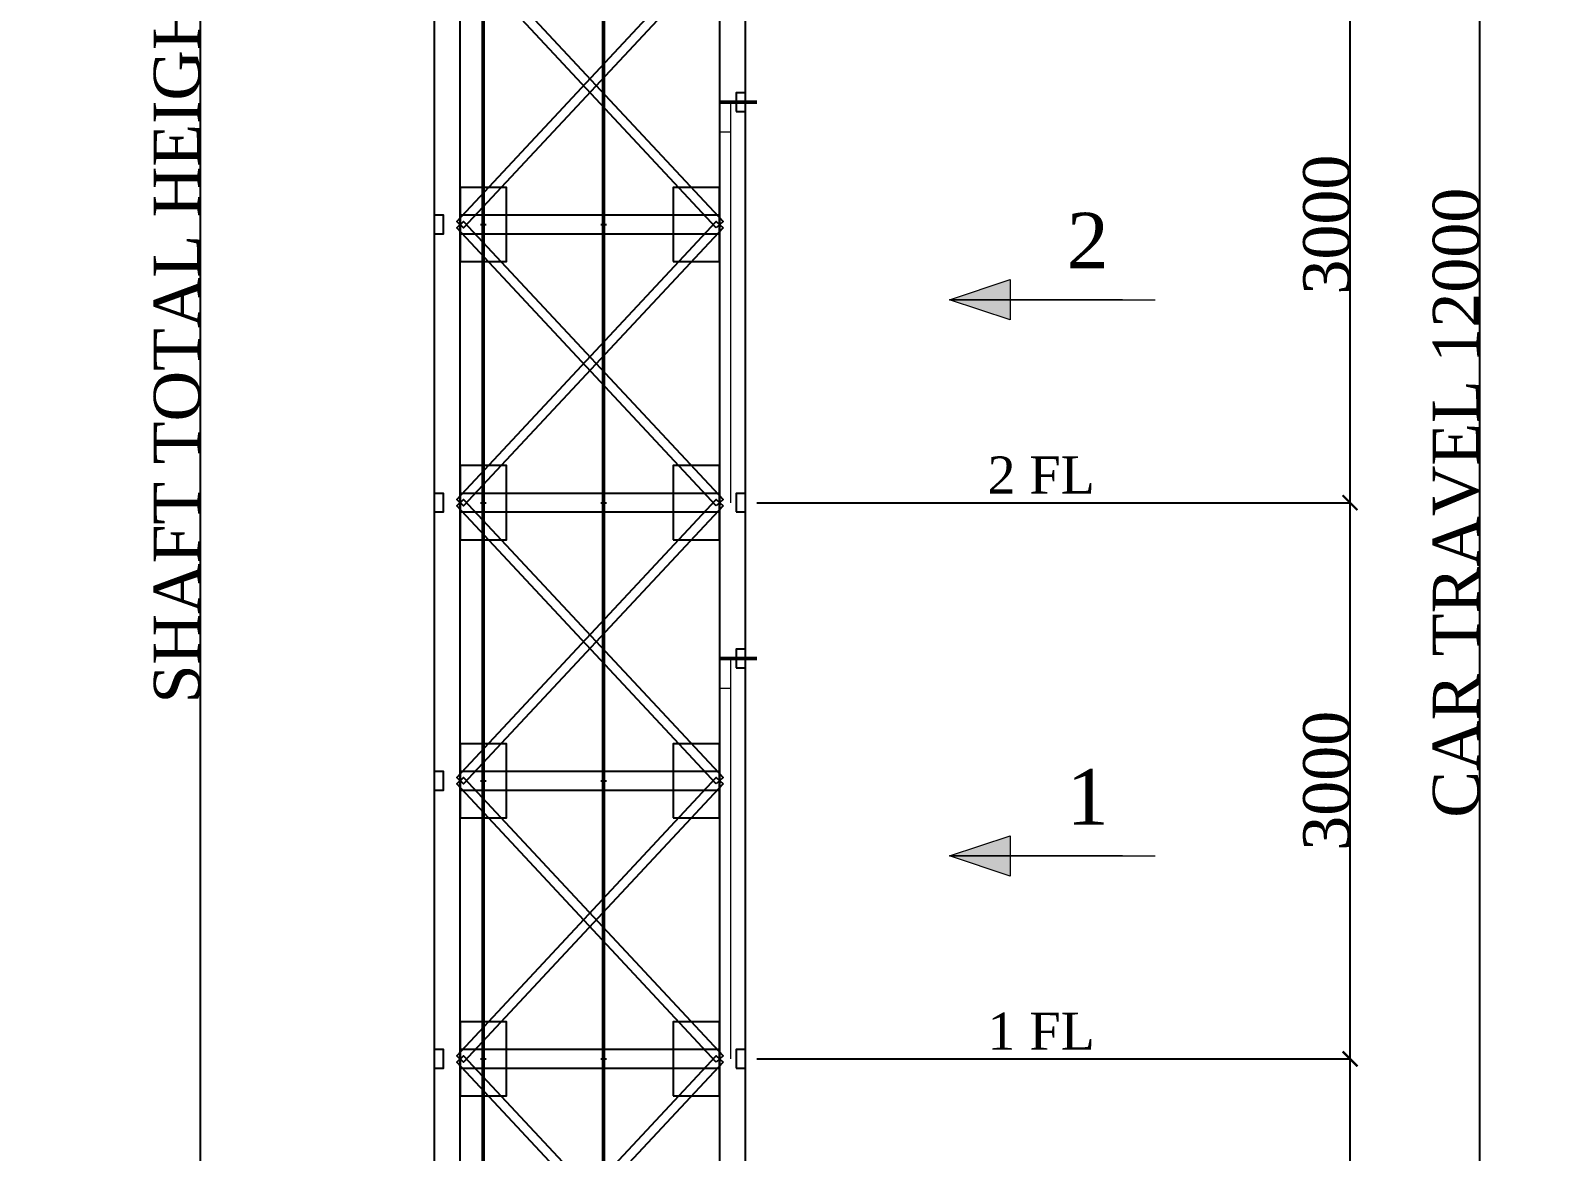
# Model space of a CAD drawing. Header units: millimetres. Extents: x -665 to 1024385, y -25305 to 3861.
# Drawn here: x -665 to 7607, y -19261 to -13217 of the extents above; entities that cross this region are included whole.
import ezdxf

# ---------------------------------------------------------------- set-up
doc = ezdxf.new("R2010")
doc.units = ezdxf.units.MM
doc.layers.add('$2$Wall', color=1, linetype='Continuous', lineweight=50)
doc.layers.add('AA_Datum', color=7, linetype='Continuous', plot=False)
for name, color, linetype in [('AA_Rail', 7, 'Continuous'), ('AA_Rope', 7, 'Continuous'), ('Steel', 7, 'Continuous')]:
    doc.layers.add(name, color=color, linetype=linetype)
doc.styles.add('$2$nassar2', font='cent.shx', dxfattribs={"height": 60})
doc.styles.add('Century Gothic$001H0', font='cent.shx')
doc.dimstyles.new('Copy of ISO-25', dxfattribs={"dimtxt": 250, "dimasz": 80, "dimexe": 1.25, "dimexo": 0.625, "dimtad": 1, "dimtxsty": 'Century Gothic$001H0', "dimblk": 'ARCHTICK', "dimcen": 2.5, "dimadec": 0, "dimazin": 0, "dimtfac": 1, "dimtmove": 0, "dimatfit": 3, "dimfxl": 1, "dimarcsym": 0})

# ---------------------------------------------------------------- blocks, each defined once
blk = doc.blocks.new('_ArchTick')
at = {"color": 0, "linetype": 'ByBlock', "const_width": 0.15}
blk.add_lwpolyline([(-0.5, -0.5), (0.5, 0.5)], dxfattribs=at)
blk = doc.blocks.new('*D88')
at = {"color": 0, "lineweight": -2, "transparency": 16777216}
for p, q in [((3251.2, -18762.4), (6451.9, -18762.4)), ((6450.6, -21762.4), (6450.6, -18762.4)), ((3251.2, -21762.4), (6451.9, -21762.4))]:
    blk.add_line(p, q, dxfattribs=at)
at = {"layer": 'Defpoints', "color": 0, "transparency": 16777216}
for p in [(3250.6, -18762.4), (6450.6, -18762.4), (3250.6, -21762.4)]:
    blk.add_point(p, dxfattribs=at)
at = {"color": 0, "lineweight": -2, "transparency": 16777216, "xscale": 80, "yscale": 80, "zscale": 80}
for p, rotation in [((6450.6, -18762.4), 90), ((6450.6, -21762.4), 270)]:
    blk.add_blockref('_ArchTick', p, dxfattribs=dict(at, rotation=rotation))
at = {"color": 0, "transparency": 16777216, "insert": (6325, -20262.4), "char_height": 250, "attachment_point": 5, "rotation": 90, "style": 'Century Gothic$001H0'}
blk.add_mtext('3000', dxfattribs=at)
blk = doc.blocks.new('*D89')
at = {"color": 0, "lineweight": -2, "transparency": 16777216}
for p, q in [((3251.2, -15762.4), (6451.9, -15762.4)), ((6450.6, -18762.4), (6450.6, -15762.4)), ((3251.2, -18762.4), (6451.9, -18762.4))]:
    blk.add_line(p, q, dxfattribs=at)
at = {"layer": 'Defpoints', "color": 0, "transparency": 16777216}
for p in [(3250.6, -15762.4), (6450.6, -15762.4), (3250.6, -18762.4)]:
    blk.add_point(p, dxfattribs=at)
at = {"color": 0, "lineweight": -2, "transparency": 16777216, "xscale": 80, "yscale": 80, "zscale": 80}
for p, rotation in [((6450.6, -15762.4), 90), ((6450.6, -18762.4), 270)]:
    blk.add_blockref('_ArchTick', p, dxfattribs=dict(at, rotation=rotation))
at = {"color": 0, "transparency": 16777216, "insert": (6325, -17262.4), "char_height": 250, "attachment_point": 5, "rotation": 90, "style": 'Century Gothic$001H0'}
blk.add_mtext('3000', dxfattribs=at)
blk = doc.blocks.new('*D90')
at = {"color": 0, "lineweight": -2, "transparency": 16777216}
for p, q in [((3251.2, -12762.4), (6451.9, -12762.4)), ((6450.6, -15762.4), (6450.6, -12762.4)), ((3251.2, -15762.4), (6451.9, -15762.4))]:
    blk.add_line(p, q, dxfattribs=at)
at = {"layer": 'Defpoints', "color": 0, "transparency": 16777216}
for p in [(3250.6, -12762.4), (6450.6, -12762.4), (3250.6, -15762.4)]:
    blk.add_point(p, dxfattribs=at)
at = {"color": 0, "lineweight": -2, "transparency": 16777216, "xscale": 80, "yscale": 80, "zscale": 80}
for p, rotation in [((6450.6, -12762.4), 90), ((6450.6, -15762.4), 270)]:
    blk.add_blockref('_ArchTick', p, dxfattribs=dict(at, rotation=rotation))
at = {"color": 0, "transparency": 16777216, "insert": (6325, -14262.4), "char_height": 250, "attachment_point": 5, "rotation": 90, "style": 'Century Gothic$001H0'}
blk.add_mtext('3000', dxfattribs=at)
blk = doc.blocks.new('*D94')
at = {"color": 0, "lineweight": -2, "transparency": 16777216}
for p, q in [((3251.2, -9762.4), (7151.9, -9762.4)), ((7150.6, -21762.4), (7150.6, -9762.4)), ((3251.2, -21762.4), (7151.9, -21762.4))]:
    blk.add_line(p, q, dxfattribs=at)
at = {"layer": 'Defpoints', "color": 0, "transparency": 16777216}
for p in [(3250.6, -9762.4), (7150.6, -9762.4), (3250.6, -21762.4)]:
    blk.add_point(p, dxfattribs=at)
at = {"color": 0, "lineweight": -2, "transparency": 16777216, "xscale": 80, "yscale": 80, "zscale": 80}
for p, rotation in [((7150.6, -9762.4), 90), ((7150.6, -21762.4), 270)]:
    blk.add_blockref('_ArchTick', p, dxfattribs=dict(at, rotation=rotation))
at = {"color": 0, "transparency": 16777216, "insert": (7025, -15762.4), "char_height": 250, "attachment_point": 5, "rotation": 90, "style": 'Century Gothic$001H0'}
blk.add_mtext('CAR TRAVEL 12000', dxfattribs=at)
blk = doc.blocks.new('*D95')
at = {"color": 0, "lineweight": -2, "transparency": 16777216}
for p, q in [((3250, -5562.4), (249.4, -5562.4)), ((250.6, -23062.4), (250.6, -5562.4)), ((3250, -23062.4), (249.4, -23062.4))]:
    blk.add_line(p, q, dxfattribs=at)
at = {"layer": 'Defpoints', "color": 0, "transparency": 16777216}
for p in [(250.6, -5562.4), (3250.6, -5562.4), (3250.6, -23062.4)]:
    blk.add_point(p, dxfattribs=at)
at = {"color": 0, "lineweight": -2, "transparency": 16777216, "xscale": 80, "yscale": 80, "zscale": 80}
for p, rotation in [((250.6, -5562.4), 90), ((250.6, -23062.4), 270)]:
    blk.add_blockref('_ArchTick', p, dxfattribs=dict(at, rotation=rotation))
at = {"color": 0, "transparency": 16777216, "insert": (125, -14312.4), "char_height": 250, "attachment_point": 5, "rotation": 90, "style": 'Century Gothic$001H0'}
blk.add_mtext('SHAFT TOTAL HEIGHT 17500', dxfattribs=at)

msp = doc.modelspace()

# ---------------------------------------------------------------- hatches: boundary and pattern name
at = {"true_color": 0x000007, "transparency": 33554666}
h = msp.add_hatch(color=7, dxfattribs=at)
h.paths.add_polyline_path([(4616.779, -14559.338), (4616.779, -14667.407), (4289.967, -14667.407)])
h.paths.add_polyline_path([(4616.779, -14667.407), (4289.967, -14667.407), (4616.779, -14776.778)])
h = msp.add_hatch(color=7, dxfattribs=at)
h.paths.add_polyline_path([(4616.779, -17559.338), (4616.779, -17667.407), (4289.967, -17667.407)])
h.paths.add_polyline_path([(4616.779, -17667.407), (4289.967, -17667.407), (4616.779, -17776.778)])

# ---------------------------------------------------------------- linework, layer by layer
at = {"layer": '$2$Wall', "transparency": 33554666}
for p, q in [((3050.625, -13602.368), (3250.625, -13602.368)), ((3050.625, -16602.368), (3250.625, -16602.368))]:
    msp.add_line(p, q, dxfattribs=at)
at = {"color": 7, "linetype": 'Continuous', "lineweight": 20, "transparency": 33554666}
for p, q in [((3110.625, -15762.368), (3110.625, -13602.368)), ((3050.625, -13762.368), (3110.625, -13762.368)), ((3110.625, -18762.368), (3110.625, -16602.368)), ((3050.625, -16762.368), (3110.625, -16762.368))]:
    msp.add_line(p, q, dxfattribs=at)
at = {"color": 7, "linetype": 'Continuous', "lineweight": 20, "true_color": 0x000007, "transparency": 33554666}
for points in [[(4616.779, -14776.778), (4289.967, -14667.407), (4616.779, -14559.338)], [(4616.779, -17776.778), (4289.967, -17667.407), (4616.779, -17559.338)]]:
    msp.add_lwpolyline(points, close=True, dxfattribs=at)
for points in [[(4289.967, -14667.407), (5223.527, -14667.407), (4289.967, -14667.407), (5399.302, -14667.407)], [(4289.967, -17667.407), (5223.527, -17667.407), (4289.967, -17667.407), (5399.302, -17667.407)]]:
    msp.add_lwpolyline(points, dxfattribs=at)
at = {"layer": 'AA_Datum'}
for p, q in [((1775.625, -23062.368), (1775.625, -5562.368)), ((2425.625, -23062.368), (2425.625, -5562.368)), ((1760.625, -14262.368), (1790.625, -14262.368)), ((2410.625, -14262.368), (2440.625, -14262.368)), ((1760.625, -15762.368), (1790.625, -15762.368)), ((2410.625, -15762.368), (2440.625, -15762.368)), ((1760.625, -17262.368), (1790.625, -17262.368)), ((2410.625, -17262.368), (2440.625, -17262.368)), ((1760.625, -18762.368), (1790.625, -18762.368)), ((2410.625, -18762.368), (2440.625, -18762.368))]:
    msp.add_line(p, q, dxfattribs=at)
at = {"layer": 'AA_Rail'}
for p, q in [((1770.975, -23062.368), (1770.975, -5562.368)), ((1780.275, -23062.368), (1780.275, -5562.368)), ((2421.125, -23062.368), (2421.125, -5562.368)), ((2430.125, -23062.368), (2430.125, -5562.368))]:
    msp.add_line(p, q, dxfattribs=at)
at = {"layer": 'AA_Rope'}
msp.add_line((2425.625, -19462.368), (2425.625, -4835.277), dxfattribs=at)
at = {"layer": 'Steel'}
for points in [[(1510.625, -23062.368), (1650.625, -23062.368), (1650.625, -5562.368), (1510.625, -5562.368)], [(3050.625, -23062.368), (3190.625, -23062.368), (3190.625, -5562.368), (3050.625, -5562.368)], [(3032.349, -14279.426), (1632.349, -12779.426), (1668.901, -12745.31), (3068.901, -14245.31)], [(3068.901, -12779.426), (1668.901, -14279.426), (1632.349, -14245.31), (3032.349, -12745.31)], [(3140.625, -13652.368), (3190.625, -13652.368), (3190.625, -13552.368), (3140.625, -13552.368)], [(1650.625, -14462.368), (1900.625, -14462.368), (1900.625, -14062.368), (1650.625, -14062.368)], [(2800.625, -14462.368), (3050.625, -14462.368), (3050.625, -14062.368), (2800.625, -14062.368)], [(1510.625, -14312.368), (1560.625, -14312.368), (1560.625, -14212.368), (1510.625, -14212.368)], [(1650.625, -14312.368), (3050.625, -14312.368), (3050.625, -14212.368), (1650.625, -14212.368)], [(3032.349, -15779.426), (1632.349, -14279.426), (1668.901, -14245.31), (3068.901, -15745.31)], [(3068.901, -14279.426), (1668.901, -15779.426), (1632.349, -15745.31), (3032.349, -14245.31)], [(1650.625, -15962.368), (1900.625, -15962.368), (1900.625, -15562.368), (1650.625, -15562.368)], [(2800.625, -15962.368), (3050.625, -15962.368), (3050.625, -15562.368), (2800.625, -15562.368)], [(1510.625, -15812.368), (1560.625, -15812.368), (1560.625, -15712.368), (1510.625, -15712.368)], [(1650.625, -15812.368), (3050.625, -15812.368), (3050.625, -15712.368), (1650.625, -15712.368)], [(3140.625, -15812.368), (3190.625, -15812.368), (3190.625, -15712.368), (3140.625, -15712.368)], [(3032.349, -17279.426), (1632.349, -15779.426), (1668.901, -15745.31), (3068.901, -17245.31)], [(3068.901, -15779.426), (1668.901, -17279.426), (1632.349, -17245.31), (3032.349, -15745.31)], [(3140.625, -16652.368), (3190.625, -16652.368), (3190.625, -16552.368), (3140.625, -16552.368)], [(1650.625, -17462.368), (1900.625, -17462.368), (1900.625, -17062.368), (1650.625, -17062.368)], [(2800.625, -17462.368), (3050.625, -17462.368), (3050.625, -17062.368), (2800.625, -17062.368)], [(1510.625, -17312.368), (1560.625, -17312.368), (1560.625, -17212.368), (1510.625, -17212.368)], [(3032.349, -18779.426), (1632.349, -17279.426), (1668.901, -17245.31), (3068.901, -18745.31)], [(3068.901, -17279.426), (1668.901, -18779.426), (1632.349, -18745.31), (3032.349, -17245.31)], [(1650.625, -17312.368), (3050.625, -17312.368), (3050.625, -17212.368), (1650.625, -17212.368)], [(1650.625, -18962.368), (1900.625, -18962.368), (1900.625, -18562.368), (1650.625, -18562.368)], [(2800.625, -18962.368), (3050.625, -18962.368), (3050.625, -18562.368), (2800.625, -18562.368)], [(1510.625, -18812.368), (1560.625, -18812.368), (1560.625, -18712.368), (1510.625, -18712.368)], [(3032.349, -20279.426), (1632.349, -18779.426), (1668.901, -18745.31), (3068.901, -20245.31)], [(3068.901, -18779.426), (1668.901, -20279.426), (1632.349, -20245.31), (3032.349, -18745.31)], [(1650.625, -18812.368), (3050.625, -18812.368), (3050.625, -18712.368), (1650.625, -18712.368)], [(3140.625, -18812.368), (3190.625, -18812.368), (3190.625, -18712.368), (3140.625, -18712.368)]]:
    msp.add_lwpolyline(points, close=True, dxfattribs=at)

# ---------------------------------------------------------------- texts
at = {"attachment_point": 1, "style": '$2$nassar2'}
for s, width, heights, insert, char_height in [('2', 522.59586, [0], (4923.014, -14198.614), 300), ('2 FL', 1133.66689, [167.502], (4495.354, -15512.926), 200), ('1', 522.59586, [0], (4923.014, -17198.614), 300), ('1 FL', 1133.66689, [167.502], (4495.354, -18512.926), 200)]:
    msp.add_mtext_dynamic_manual_height_columns(s, width=width, gutter_width=250, heights=heights, dxfattribs=dict(at, insert=insert, char_height=char_height))

# ---------------------------------------------------------------- dimensions: what is measured, and where the dimension line sits
for base, p1, p2, text, picture, middle in [((250.625, -5562.368), (3250.625, -23062.368), (3250.625, -5562.368), 'SHAFT TOTAL HEIGHT <>', '*D95', (125, -14312.368)), ((7150.625, -9762.368), (3250.625, -21762.368), (3250.625, -9762.368), 'CAR TRAVEL <>', '*D94', (7025, -15762.368))]:
    dim = msp.add_linear_dim(base=base, p1=p1, p2=p2, angle=90, text=text, dimstyle='Copy of ISO-25')
    dim.commit()
    dim.dimension.update_dxf_attribs({"geometry": picture, "text_midpoint": middle})
for base, p1, p2, picture, middle in [((6450.625, -12762.368), (3250.625, -15762.368), (3250.625, -12762.368), '*D90', (6325, -14262.368)), ((6450.625, -15762.368), (3250.625, -18762.368), (3250.625, -15762.368), '*D89', (6325, -17262.368)), ((6450.625, -18762.368), (3250.625, -21762.368), (3250.625, -18762.368), '*D88', (6325, -20262.368))]:
    dim = msp.add_linear_dim(base=base, p1=p1, p2=p2, angle=90, dimstyle='Copy of ISO-25')
    dim.commit()
    dim.dimension.update_dxf_attribs({"geometry": picture, "text_midpoint": middle})

doc.saveas('drawing.dxf')
